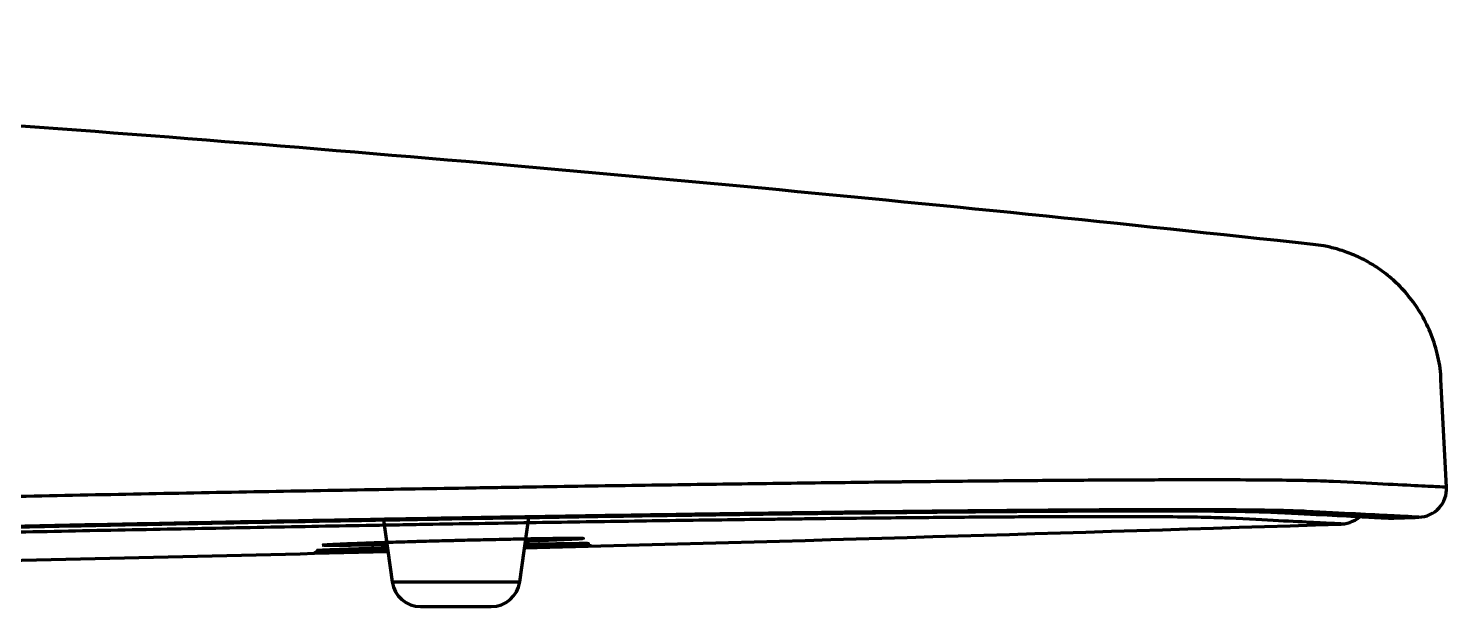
# Model space of a CAD drawing. Extents: x 1919 to 2339, y -1533 to -939.
# Drawn here: x 2118.3 to 2128.18, y -1192.62 to -1188.59 of the extents above; entities that cross this region are included whole.
import ezdxf

# ---------------------------------------------------------------- set-up
doc = ezdxf.new("R2010")
doc.units = 0
doc.header["$LTSCALE"] = 7
doc.header["$MEASUREMENT"] = 0
doc.linetypes.add('CENTER', pattern=[2, 1.25, -0.25, 0.25, -0.25])
doc.layers.add('1', color=1, linetype='CENTER')

msp = doc.modelspace()

# ---------------------------------------------------------------- linework, layer by layer
at = {"layer": '1', "color": 7, "linetype": 'Continuous', "lineweight": 70}
for p, q in [((2128.18, -1191.7845), (2128.1408, -1191.0361)), ((2120.7755, -1192.0141), (2120.8358, -1192.4454)), ((2121.7241, -1192.4454), (2121.7868, -1191.997)), ((2120.8358, -1192.4454), (2121.7241, -1192.4454)), ((2121.0339, -1192.6177), (2121.526, -1192.6177))]:
    msp.add_line(p, q, dxfattribs=at)
for centre, radius, start, end in [((2127.9803, -1191.795), 0.2, 271.8967, 2.97778), ((2127.4405, -1191.8423), 0.2, 267.06201, 311.83371), ((2098.1805, -291.6065), 900.8816, 271.8834219, 271.8960228), ((2098.1805, -291.6362), 900.8816, 271.4996156, 271.8615598), ((2098.1805, -291.6362), 900.8816, 271.2315454, 271.4391138), ((2121.0339, -1192.4177), 0.2, 187.96961, 270), ((2121.526, -1192.4177), 0.2, 270, 352.03039)]:
    msp.add_arc(centre, radius, start, end, dxfattribs=at)
for points, knots in [([(2127.2506, -1190.0956), (2125.9301, -1189.9508), (2123.2334, -1189.6763), (2119.1553, -1189.3277), (2115.0188, -1189.0403), (2110.8787, -1188.8193), (2106.7809, -1188.6658), (2104.0632, -1188.6079), (2102.7266, -1188.5898)], [0, 0, 0, 0, 0.162131, 0.330841, 0.499532, 0.668206, 0.836864, 1, 1, 1, 1]), ([(2128.1396, -1191.0361), (2128.1397, -1191.0311), (2128.1412, -1190.9701), (2128.1178, -1190.8569), (2128.0704, -1190.7048), (2128.001, -1190.5694), (2127.9175, -1190.4517), (2127.8232, -1190.3522), (2127.7223, -1190.2707), (2127.6187, -1190.2067), (2127.5163, -1190.159), (2127.4188, -1190.1258), (2127.3309, -1190.1052), (2127.2757, -1190.0972), (2127.2507, -1190.0945)], [0, 0, 0, 0, 0.010579, 0.129917, 0.242754, 0.350016, 0.452131, 0.549212, 0.641134, 0.72755, 0.807878, 0.88126, 0.946513, 1, 1, 1, 1]), ([(2118.0178, -1191.8528), (2118.3066, -1191.8468), (2118.5926, -1191.8411), (2119.1588, -1191.83), (2119.439, -1191.8247), (2119.9939, -1191.8143), (2120.2686, -1191.8093), (2120.8122, -1191.7997), (2121.0812, -1191.7951), (2121.3805, -1191.7901), (2121.4303, -1191.7893), (2121.48, -1191.7884), (2121.5131, -1191.7879), (2121.5297, -1191.7876), (2121.6123, -1191.7863), (2121.6779, -1191.7852), (2121.8736, -1191.782), (2122.0023, -1191.78), (2122.3833, -1191.774), (2122.6305, -1191.7703), (2123.1114, -1191.7634), (2123.3452, -1191.7602), (2123.7992, -1191.7542), (2124.0195, -1191.7515), (2124.2594, -1191.7487), (2124.286, -1191.7484), (2124.3257, -1191.7479), (2124.3389, -1191.7478), (2124.3652, -1191.7475), (2124.4307, -1191.7468), (2124.4953, -1191.7461), (2124.6484, -1191.7444), (2124.748, -1191.7434), (2125.0394, -1191.7405), (2125.2238, -1191.7389), (2125.5732, -1191.7362), (2125.7383, -1191.7352), (2126.0488, -1191.7336), (2126.1943, -1191.7331), (2126.3466, -1191.7329), (2126.3634, -1191.7328), (2126.3966, -1191.7328), (2126.4458, -1191.7328), (2126.4933, -1191.7328), (2126.586, -1191.7328), (2126.6449, -1191.733), (2126.8127, -1191.7335), (2127.0129, -1191.7348), (2127.1669, -1191.7373), (2127.2974, -1191.7403), (2127.351, -1191.7421), (2127.3925, -1191.7442)], [0, 0, 0, 0, 0.0625, 0.0625, 0.125, 0.125, 0.1875, 0.1875, 0.25, 0.25, 0.257812, 0.261719, 0.261719, 0.265625, 0.265625, 0.28125, 0.28125, 0.3125, 0.3125, 0.375, 0.375, 0.4375, 0.4375, 0.5, 0.5, 0.507812, 0.507812, 0.511719, 0.511719, 0.515625, 0.53125, 0.53125, 0.5625, 0.5625, 0.625, 0.625, 0.6875, 0.6875, 0.75, 0.75, 0.757812, 0.757812, 0.765625, 0.78125, 0.78125, 0.8125, 0.8125, 0.875, 0.9375, 0.9375, 1, 1, 1, 1]), ([(2127.3925, -1191.7442), (2127.5238, -1191.7509), (2127.7533, -1191.7626), (2127.9992, -1191.7752), (2128.147, -1191.7828), (2128.18, -1191.7845), (2128.18, -1191.7845)], [0, 0, 0, 0, 0.250092, 0.500183, 0.750275, 1, 1, 1, 1]), ([(2126.6669, -1192.0022), (2126.6285, -1192.0002), (2126.5789, -1191.9985), (2126.4581, -1191.9957), (2126.387, -1191.9945), (2126.2233, -1191.9927), (2126.1309, -1191.9921), (2125.9245, -1191.9914), (2125.8106, -1191.9913), (2125.67, -1191.9915), (2125.6463, -1191.9916), (2125.6222, -1191.9916), (2125.6061, -1191.9917), (2125.598, -1191.9917), (2125.5572, -1191.9918), (2125.5241, -1191.9919), (2125.4228, -1191.9922), (2125.353, -1191.9925), (2125.137, -1191.9936), (2124.9841, -1191.9946), (2124.6605, -1191.9972), (2124.4899, -1191.9987), (2124.131, -1192.0023), (2123.9427, -1192.0043), (2123.7206, -1192.007), (2123.6958, -1192.0073), (2123.6583, -1192.0077), (2123.6458, -1192.0079), (2123.6207, -1192.0082), (2123.5579, -1192.0089), (2123.4945, -1192.0097), (2123.3411, -1192.0117), (2123.2373, -1192.013), (2122.9214, -1192.0172), (2122.7047, -1192.0203), (2122.2594, -1192.0268), (2122.0307, -1192.0303), (2121.5614, -1192.0378), (2121.3207, -1192.0418), (2121.0429, -1192.0465), (2121.0119, -1192.047), (2120.9499, -1192.0481), (2120.8568, -1192.0497), (2120.7633, -1192.0513), (2120.5757, -1192.0546), (2120.4501, -1192.0569), (2120.0713, -1192.0637), (2119.5612, -1192.0732), (2119.0412, -1192.0833), (2118.5162, -1192.0938), (2118.2512, -1192.0992), (2117.9837, -1192.1048)], [0, 0, 0, 0, 0.0625, 0.0625, 0.125, 0.125, 0.1875, 0.1875, 0.25, 0.25, 0.257813, 0.261719, 0.261719, 0.265625, 0.265625, 0.28125, 0.28125, 0.3125, 0.3125, 0.375, 0.375, 0.4375, 0.4375, 0.5, 0.5, 0.507813, 0.507813, 0.511719, 0.511719, 0.515625, 0.53125, 0.53125, 0.5625, 0.5625, 0.625, 0.625, 0.6875, 0.6875, 0.75, 0.75, 0.757813, 0.757813, 0.765625, 0.78125, 0.78125, 0.8125, 0.8125, 0.875, 0.9375, 0.9375, 1, 1, 1, 1]), ([(2117.9994, -1192.0676), (2118.277, -1192.0618), (2118.5518, -1192.0562), (2119.0963, -1192.0453), (2119.6356, -1192.0348), (2120.1646, -1192.025), (2120.5575, -1192.0179), (2120.6878, -1192.0156), (2120.8823, -1192.0122), (2120.9793, -1192.0105), (2121.0759, -1192.0088), (2121.1402, -1192.0077), (2121.1724, -1192.0071), (2121.4605, -1192.0022), (2121.7101, -1191.9981), (2122.1969, -1191.9904), (2122.434, -1191.9867), (2122.8959, -1191.9799), (2123.1206, -1191.9768), (2123.4483, -1191.9724), (2123.5559, -1191.971), (2123.715, -1191.969), (2123.7808, -1191.9682), (2123.846, -1191.9674), (2123.872, -1191.9671), (2123.885, -1191.9669), (2123.9238, -1191.9665), (2123.9495, -1191.9661), (2124.1799, -1191.9634), (2124.3752, -1191.9613), (2124.7475, -1191.9576), (2124.9244, -1191.956), (2125.2599, -1191.9534), (2125.4186, -1191.9523), (2125.6426, -1191.9512), (2125.715, -1191.9509), (2125.82, -1191.9505), (2125.8544, -1191.9504), (2125.8967, -1191.9503), (2125.9051, -1191.9503), (2125.9219, -1191.9502), (2125.9468, -1191.9502), (2125.9714, -1191.9501), (2126.1172, -1191.9499), (2126.2354, -1191.95), (2126.4494, -1191.9507), (2126.5453, -1191.9514), (2126.715, -1191.9532), (2126.7888, -1191.9544), (2126.9141, -1191.9574), (2126.9655, -1191.9591), (2127.0054, -1191.9612)], [0, 0, 0, 0, 0.0625, 0.0625, 0.125, 0.1875, 0.1875, 0.21875, 0.21875, 0.234375, 0.242188, 0.242188, 0.25, 0.25, 0.3125, 0.3125, 0.375, 0.375, 0.4375, 0.4375, 0.46875, 0.46875, 0.484375, 0.488281, 0.488281, 0.492188, 0.492188, 0.5, 0.5, 0.5625, 0.5625, 0.625, 0.625, 0.6875, 0.6875, 0.71875, 0.71875, 0.734375, 0.734375, 0.738281, 0.738281, 0.742187, 0.75, 0.75, 0.8125, 0.8125, 0.875, 0.875, 0.9375, 0.9375, 1, 1, 1, 1]), ([(2127.2013, -1191.9545), (2127.1606, -1191.9524), (2127.1081, -1191.9506), (2126.9801, -1191.9476), (2126.8292, -1191.9452), (2126.6329, -1191.9439), (2126.4684, -1191.9433), (2126.4107, -1191.9432), (2126.3198, -1191.9431), (2126.2732, -1191.9431), (2126.225, -1191.9432), (2126.1925, -1191.9432), (2126.176, -1191.9432), (2126.0267, -1191.9434), (2125.8841, -1191.9439), (2125.5797, -1191.9455), (2125.4179, -1191.9466), (2125.0754, -1191.9493), (2124.8946, -1191.9509), (2124.609, -1191.9537), (2124.5114, -1191.9548), (2124.3613, -1191.9564), (2124.298, -1191.9571), (2124.2337, -1191.9578), (2124.2079, -1191.9581), (2124.195, -1191.9583), (2124.1561, -1191.9587), (2124.1301, -1191.959), (2123.8949, -1191.9618), (2123.679, -1191.9646), (2123.2339, -1191.9705), (2123.0047, -1191.9737), (2122.5333, -1191.9807), (2122.291, -1191.9844), (2121.9175, -1191.9903), (2121.7914, -1191.9924), (2121.5996, -1191.9955), (2121.5353, -1191.9966), (2121.4543, -1191.998), (2121.4381, -1191.9982), (2121.4056, -1191.9988), (2121.3569, -1191.9996), (2121.308, -1192.0004), (2121.0146, -1192.0054), (2120.751, -1192.0101), (2120.2181, -1192.0197), (2119.9489, -1192.0247), (2119.405, -1192.0351), (2119.1302, -1192.0404), (2118.5752, -1192.0515), (2118.2949, -1192.0572), (2118.0118, -1192.0631)], [0, 0, 0, 0, 0.0625, 0.0625, 0.125, 0.1875, 0.1875, 0.21875, 0.21875, 0.234375, 0.242187, 0.242187, 0.25, 0.25, 0.3125, 0.3125, 0.375, 0.375, 0.4375, 0.4375, 0.46875, 0.46875, 0.484375, 0.488281, 0.488281, 0.492187, 0.492187, 0.5, 0.5, 0.5625, 0.5625, 0.625, 0.625, 0.6875, 0.6875, 0.71875, 0.71875, 0.734375, 0.734375, 0.738281, 0.738281, 0.742187, 0.75, 0.75, 0.8125, 0.8125, 0.875, 0.875, 0.9375, 0.9375, 1, 1, 1, 1]), ([(2127.447, -1192.0422), (2127.447, -1192.0422), (2127.447, -1192.0422), (2127.4147, -1192.0405), (2127.269, -1192.0331), (2127.1068, -1192.0247), (2126.9116, -1192.0147), (2126.7976, -1192.0089), (2126.6669, -1192.0022)], [0, 0, 0, 0, 0.000156, 0.250117, 0.500078, 0.750039, 0.750039, 1, 1, 1, 1]), ([(2127.0054, -1191.9612), (2127.1359, -1191.9679), (2127.3643, -1191.9796), (2127.609, -1191.9921), (2127.756, -1191.9997), (2127.7889, -1192.0014), (2127.7889, -1192.0014)], [0, 0, 0, 0, 0.250049, 0.500097, 0.750146, 1, 1, 1, 1]), ([(2127.9869, -1191.9948), (2127.9869, -1191.9948), (2127.954, -1191.9932), (2127.8066, -1191.9856), (2127.5612, -1191.973), (2127.3322, -1191.9612), (2127.2013, -1191.9545)], [0, 0, 0, 0, 0.249813, 0.499875, 0.749938, 1, 1, 1, 1]), ([(2120.3131, -1192.226), (2120.3129, -1192.226), (2120.3129, -1192.2259), (2120.3129, -1192.2258), (2120.3129, -1192.2258), (2120.3133, -1192.2256), (2120.3136, -1192.2256), (2120.3148, -1192.2254), (2120.3159, -1192.2253), (2120.3205, -1192.2248), (2120.3295, -1192.2242), (2120.3445, -1192.2234), (2120.3579, -1192.2228), (2120.3628, -1192.2226), (2120.3706, -1192.2222), (2120.3733, -1192.2221), (2120.3789, -1192.2219), (2120.3818, -1192.2217), (2120.3967, -1192.2211), (2120.41, -1192.2206), (2120.439, -1192.2195), (2120.4548, -1192.2189), (2120.4891, -1192.2177), (2120.5075, -1192.217), (2120.5321, -1192.2162), (2120.5371, -1192.216), (2120.5473, -1192.2157), (2120.5628, -1192.2152), (2120.5788, -1192.2147), (2120.6116, -1192.2136), (2120.6573, -1192.2122), (2120.7067, -1192.2107), (2120.7453, -1192.2095), (2120.7584, -1192.2091), (2120.7784, -1192.2085), (2120.7852, -1192.2083), (2120.795, -1192.208), (2120.798, -1192.2079), (2120.8011, -1192.2078)], [0, 0, 0, 0, 0.019941, 0.019941, 0.042498, 0.042498, 0.065055, 0.065055, 0.110169, 0.110169, 0.200397, 0.290625, 0.290625, 0.33574, 0.33574, 0.358297, 0.358297, 0.380854, 0.380854, 0.471082, 0.471082, 0.56131, 0.56131, 0.651539, 0.651539, 0.674096, 0.674096, 0.696653, 0.741767, 0.741767, 0.831995, 0.922223, 0.922223, 0.967337, 0.967337, 0.989894, 0.989894, 1, 1, 1, 1]), ([(2120.3495, -1192.1892), (2120.3497, -1192.1892), (2120.3508, -1192.1888), (2120.354, -1192.1883), (2120.3602, -1192.1876), (2120.3626, -1192.1874), (2120.3683, -1192.187), (2120.3715, -1192.1867), (2120.3821, -1192.186), (2120.3905, -1192.1854), (2120.4101, -1192.1843), (2120.4213, -1192.1837), (2120.4462, -1192.1825), (2120.4601, -1192.1818), (2120.4791, -1192.181), (2120.483, -1192.1808), (2120.4909, -1192.1805), (2120.503, -1192.1799), (2120.5158, -1192.1794), (2120.5421, -1192.1783), (2120.5794, -1192.1769), (2120.621, -1192.1753), (2120.6539, -1192.1742), (2120.6651, -1192.1738), (2120.6824, -1192.1732), (2120.6882, -1192.173), (2120.7, -1192.1725), (2120.7059, -1192.1723), (2120.7358, -1192.1713), (2120.785, -1192.1697), (2120.837, -1192.1681), (2120.8904, -1192.1664), (2120.9179, -1192.1656), (2120.9531, -1192.1645), (2120.9602, -1192.1643), (2120.9744, -1192.1639), (2120.9957, -1192.1633), (2121.0172, -1192.1626), (2121.0603, -1192.1614), (2121.1184, -1192.1598), (2121.1774, -1192.1582), (2121.2221, -1192.157), (2121.237, -1192.1567), (2121.2595, -1192.1561), (2121.267, -1192.1559), (2121.282, -1192.1555), (2121.2895, -1192.1553), (2121.3267, -1192.1544), (2121.3859, -1192.1529), (2121.4441, -1192.1515), (2121.4874, -1192.1506), (2121.5018, -1192.1502), (2121.5233, -1192.1497), (2121.5304, -1192.1496), (2121.5447, -1192.1493), (2121.5518, -1192.1491), (2121.5873, -1192.1483), (2121.6149, -1192.1478), (2121.6688, -1192.1467), (2121.7213, -1192.1456), (2121.771, -1192.1447), (2121.8012, -1192.1442), (2121.8072, -1192.1441), (2121.8191, -1192.1439), (2121.825, -1192.1438), (2121.8425, -1192.1435), (2121.8539, -1192.1433), (2121.8873, -1192.1428), (2121.9295, -1192.1421), (2121.9675, -1192.1417), (2122.0033, -1192.1413), (2122.0201, -1192.1411), (2122.0357, -1192.141)], [0, 0, 0, 0, 0.006914, 0.04511, 0.04511, 0.064208, 0.064208, 0.083305, 0.083305, 0.121501, 0.121501, 0.159697, 0.159697, 0.197892, 0.197892, 0.207441, 0.207441, 0.21699, 0.236088, 0.236088, 0.274283, 0.312479, 0.312479, 0.331577, 0.331577, 0.341126, 0.341126, 0.350675, 0.350675, 0.38887, 0.427066, 0.427066, 0.465261, 0.465261, 0.47481, 0.47481, 0.484359, 0.503457, 0.503457, 0.541653, 0.579848, 0.579848, 0.598946, 0.598946, 0.608495, 0.608495, 0.618044, 0.618044, 0.65624, 0.694435, 0.694435, 0.713533, 0.713533, 0.723082, 0.723082, 0.732631, 0.732631, 0.770826, 0.770826, 0.809022, 0.847218, 0.847218, 0.856766, 0.856766, 0.866315, 0.866315, 0.885413, 0.885413, 0.923609, 0.961804, 0.961804, 1, 1, 1, 1]), ([(2120.7973, -1192.1867), (2120.7912, -1192.1868), (2120.7852, -1192.1869), (2120.7729, -1192.1872), (2120.7666, -1192.1873), (2120.7478, -1192.1876), (2120.7355, -1192.1879), (2120.6993, -1192.1885), (2120.653, -1192.1893), (2120.6105, -1192.1899), (2120.5852, -1192.1902), (2120.5802, -1192.1903), (2120.5703, -1192.1904), (2120.5654, -1192.1905), (2120.551, -1192.1907), (2120.5417, -1192.1908), (2120.5147, -1192.1911), (2120.4979, -1192.1912), (2120.4746, -1192.1914), (2120.4634, -1192.1915), (2120.4529, -1192.1915), (2120.446, -1192.1915), (2120.4427, -1192.1916), (2120.4264, -1192.1916), (2120.4148, -1192.1916), (2120.3944, -1192.1915), (2120.3768, -1192.1913), (2120.3647, -1192.191), (2120.359, -1192.1907), (2120.3579, -1192.1907), (2120.356, -1192.1906), (2120.3551, -1192.1905), (2120.3527, -1192.1903), (2120.3515, -1192.1902), (2120.3506, -1192.19), (2120.3505, -1192.19), (2120.3505, -1192.19)], [0, 0, 0, 0, 0.02333, 0.02333, 0.048255, 0.048255, 0.098106, 0.098106, 0.197807, 0.297508, 0.297508, 0.322433, 0.322433, 0.347359, 0.347359, 0.397209, 0.397209, 0.49691, 0.49691, 0.546761, 0.571686, 0.571686, 0.596611, 0.596611, 0.696312, 0.696312, 0.796013, 0.895715, 0.895715, 0.92064, 0.92064, 0.945565, 0.945565, 0.995416, 0.995416, 1, 1, 1, 1]), ([(2122.2209, -1192.1947), (2122.2207, -1192.1948), (2122.22, -1192.1948), (2122.2182, -1192.1949), (2122.2176, -1192.1949), (2122.2161, -1192.195), (2122.2153, -1192.1951), (2122.2125, -1192.1952), (2122.2102, -1192.1953), (2122.2024, -1192.1956), (2122.1889, -1192.1961), (2122.1695, -1192.1967), (2122.1528, -1192.1972), (2122.1468, -1192.1974), (2122.1373, -1192.1977), (2122.134, -1192.1978), (2122.1273, -1192.198), (2122.1239, -1192.1981), (2122.1062, -1192.1986), (2122.0754, -1192.1995), (2122.0396, -1192.2006), (2122.0012, -1192.2017), (2121.9808, -1192.2022), (2121.9536, -1192.203), (2121.948, -1192.2032), (2121.9369, -1192.2035), (2121.9199, -1192.2039), (2121.9025, -1192.2044), (2121.8669, -1192.2054), (2121.8253, -1192.2065), (2121.7812, -1192.2077), (2121.7629, -1192.2082)], [0, 0, 0, 0, 0.054098, 0.054098, 0.078512, 0.078512, 0.102926, 0.102926, 0.151755, 0.151755, 0.249411, 0.347068, 0.347068, 0.395896, 0.395896, 0.42031, 0.42031, 0.444725, 0.444725, 0.542381, 0.640038, 0.640038, 0.737694, 0.737694, 0.762108, 0.762108, 0.786523, 0.835351, 0.835351, 0.933008, 1, 1, 1, 1]), ([(2121.7637, -1192.2046), (2121.7654, -1192.2045), (2121.7671, -1192.2045), (2121.782, -1192.2041), (2121.7952, -1192.2038), (2121.8211, -1192.2032), (2121.8339, -1192.2029), (2121.8717, -1192.202), (2121.8957, -1192.2014), (2121.9414, -1192.2003), (2121.9849, -1192.1993), (2122.0239, -1192.1984), (2122.0468, -1192.1979), (2122.0514, -1192.1978), (2122.0602, -1192.1976), (2122.0646, -1192.1975), (2122.0775, -1192.1972), (2122.0857, -1192.1971), (2122.1092, -1192.1965), (2122.1377, -1192.1959), (2122.1606, -1192.1955), (2122.1807, -1192.1951), (2122.1893, -1192.1949), (2122.1964, -1192.1948)], [0, 0, 0, 0, 0.00769, 0.00769, 0.06971, 0.06971, 0.131729, 0.131729, 0.255768, 0.255768, 0.379806, 0.503845, 0.503845, 0.534855, 0.534855, 0.565864, 0.565864, 0.627884, 0.627884, 0.751923, 0.875961, 0.875961, 1, 1, 1, 1]), ([(2122.1706, -1192.1799), (2122.1703, -1192.1799), (2122.17, -1192.1799), (2122.1676, -1192.18), (2122.1655, -1192.1802), (2122.1542, -1192.1807), (2122.1438, -1192.1812), (2122.1203, -1192.1821), (2122.1072, -1192.1827), (2122.0782, -1192.1838), (2122.0623, -1192.1843), (2122.0407, -1192.1851), (2122.0363, -1192.1853), (2122.0273, -1192.1856), (2122.0137, -1192.1861), (2121.9994, -1192.1865), (2121.97, -1192.1875), (2121.9287, -1192.1889), (2121.8831, -1192.1903), (2121.8472, -1192.1915), (2121.835, -1192.1918), (2121.8162, -1192.1924), (2121.8099, -1192.1926), (2121.7972, -1192.193), (2121.7908, -1192.1932), (2121.7775, -1192.1936), (2121.7707, -1192.1938), (2121.7638, -1192.194)], [0, 0, 0, 0, 0.004768, 0.004768, 0.03788, 0.03788, 0.170331, 0.170331, 0.302781, 0.302781, 0.435232, 0.435232, 0.468344, 0.468344, 0.501457, 0.567682, 0.567682, 0.700132, 0.832583, 0.832583, 0.898808, 0.898808, 0.93192, 0.93192, 0.965033, 0.965033, 1, 1, 1, 1]), ([(2121.7659, -1192.1833), (2121.7716, -1192.1832), (2121.7773, -1192.1831), (2121.8086, -1192.1824), (2121.8581, -1192.1814), (2121.9039, -1192.1805), (2121.9314, -1192.18), (2121.9369, -1192.1799), (2121.9476, -1192.1797), (2121.9529, -1192.1796), (2121.9687, -1192.1793), (2121.9788, -1192.1791), (2122.0083, -1192.1786), (2122.0451, -1192.178), (2122.0768, -1192.1775), (2122.1059, -1192.1771), (2122.1193, -1192.177), (2122.1313, -1192.1768)], [0, 0, 0, 0, 0.03537, 0.03537, 0.196141, 0.356913, 0.356913, 0.397106, 0.397106, 0.437299, 0.437299, 0.517685, 0.517685, 0.678457, 0.839228, 0.839228, 1, 1, 1, 1]), ([(2122.1636, -1192.1441), (2122.1634, -1192.1441), (2122.1633, -1192.1441), (2122.1623, -1192.1443), (2122.1613, -1192.1444), (2122.1561, -1192.1449), (2122.1505, -1192.1454), (2122.1366, -1192.1464), (2122.1282, -1192.1469), (2122.1087, -1192.148), (2122.0975, -1192.1486), (2122.0818, -1192.1494), (2122.0785, -1192.1496), (2122.0719, -1192.1499), (2122.0617, -1192.1504), (2122.0508, -1192.1509), (2122.0282, -1192.1519), (2121.9957, -1192.1533), (2121.9584, -1192.1547), (2121.9287, -1192.1559), (2121.9184, -1192.1562), (2121.9027, -1192.1568), (2121.8973, -1192.157), (2121.8866, -1192.1574), (2121.8811, -1192.1576), (2121.8537, -1192.1586), (2121.8194, -1192.1598), (2121.7832, -1192.161), (2121.7709, -1192.1614)], [0, 0, 0, 0, 0.005116, 0.005116, 0.033534, 0.033534, 0.147209, 0.147209, 0.260885, 0.260885, 0.37456, 0.37456, 0.402978, 0.402978, 0.431397, 0.488235, 0.488235, 0.60191, 0.715585, 0.715585, 0.772423, 0.772423, 0.800841, 0.800841, 0.82926, 0.82926, 0.942935, 1, 1, 1, 1]), ([(2122.0357, -1192.141), (2122.0514, -1192.1409), (2122.0657, -1192.1408), (2122.0915, -1192.1408), (2122.1147, -1192.1408), (2122.1325, -1192.1409), (2122.1438, -1192.1411), (2122.1472, -1192.1412), (2122.1533, -1192.1414), (2122.1559, -1192.1415), (2122.1628, -1192.1418), (2122.1691, -1192.1423), (2122.1696, -1192.1429), (2122.1683, -1192.1433), (2122.1681, -1192.1433), (2122.168, -1192.1434)], [0, 0, 0, 0, 0.164311, 0.164311, 0.328622, 0.492933, 0.492933, 0.575089, 0.575089, 0.657244, 0.657244, 0.821555, 0.985866, 0.985866, 1, 1, 1, 1]), ([(2122.0442, -1192.141), (2122.0523, -1192.1409), (2122.0861, -1192.1407), (2122.124, -1192.1409), (2122.1434, -1192.1412), (2122.1484, -1192.1414)], [0, 0, 0, 0, 0.149767, 0.658839, 1, 1, 1, 1]), ([(2122.1313, -1192.1768), (2122.1432, -1192.1767), (2122.1537, -1192.1767), (2122.1717, -1192.1766), (2122.1868, -1192.1766), (2122.196, -1192.1768), (2122.1998, -1192.1769), (2122.2005, -1192.177), (2122.2017, -1192.177), (2122.2021, -1192.1771), (2122.2033, -1192.1772), (2122.2037, -1192.1773), (2122.2037, -1192.1775), (2122.2036, -1192.1775), (2122.2033, -1192.1776)], [0, 0, 0, 0, 0.232288, 0.232288, 0.464575, 0.696863, 0.696863, 0.754935, 0.754935, 0.813007, 0.813007, 0.929151, 0.929151, 1, 1, 1, 1]), ([(2122.1357, -1192.1768), (2122.1423, -1192.1768), (2122.1651, -1192.1766), (2122.1849, -1192.1766), (2122.1924, -1192.1769), (2122.1924, -1192.1769)], [0, 0, 0, 0, 0.194713, 0.731499, 1, 1, 1, 1]), ([(2122.1921, -1192.1949), (2122.199, -1192.1948), (2122.2092, -1192.1946), (2122.2149, -1192.1946), (2122.2154, -1192.1946), (2122.2154, -1192.1946)], [0, 0, 0, 0, 0.492395, 0.949624, 1, 1, 1, 1]), ([(2122.1964, -1192.1948), (2122.2036, -1192.1947), (2122.2091, -1192.1946), (2122.2171, -1192.1946), (2122.2207, -1192.1946), (2122.2211, -1192.1947), (2122.2209, -1192.1947)], [0, 0, 0, 0, 0.408832, 0.408832, 0.817663, 1, 1, 1, 1]), ([(2120.8024, -1192.2329), (2120.7977, -1192.233), (2120.793, -1192.2331), (2120.7814, -1192.2334), (2120.7745, -1192.2336), (2120.7609, -1192.2339), (2120.7541, -1192.2341), (2120.7204, -1192.2349), (2120.6945, -1192.2355), (2120.6448, -1192.2367), (2120.597, -1192.2378), (2120.5533, -1192.2389), (2120.5273, -1192.2395), (2120.5221, -1192.2396), (2120.512, -1192.2398), (2120.507, -1192.2399), (2120.4922, -1192.2403), (2120.4827, -1192.2405), (2120.4552, -1192.2411), (2120.4212, -1192.2419), (2120.3926, -1192.2425), (2120.3763, -1192.2428), (2120.3732, -1192.2429), (2120.367, -1192.243), (2120.364, -1192.2431), (2120.3553, -1192.2432), (2120.3499, -1192.2433), (2120.3348, -1192.2436), (2120.3262, -1192.2438), (2120.3156, -1192.2439), (2120.3124, -1192.244), (2120.3082, -1192.244), (2120.3069, -1192.2441), (2120.3045, -1192.2441), (2120.3034, -1192.2441), (2120.2984, -1192.2441), (2120.296, -1192.2441), (2120.2942, -1192.244), (2120.2954, -1192.2439), (2120.3028, -1192.2435), (2120.3094, -1192.2433), (2120.3108, -1192.2432), (2120.3139, -1192.2431), (2120.3155, -1192.2431), (2120.3206, -1192.2429), (2120.3244, -1192.2427), (2120.3368, -1192.2423), (2120.3563, -1192.2417), (2120.3814, -1192.2409), (2120.4025, -1192.2403), (2120.4099, -1192.2401), (2120.4215, -1192.2397), (2120.4254, -1192.2396), (2120.4336, -1192.2394), (2120.4377, -1192.2393), (2120.4588, -1192.2386), (2120.4949, -1192.2376), (2120.556, -1192.2359), (2120.6014, -1192.2346), (2120.6313, -1192.2338), (2120.6374, -1192.2336), (2120.6496, -1192.2333), (2120.6681, -1192.2328), (2120.6871, -1192.2323), (2120.7256, -1192.2312), (2120.7585, -1192.2303), (2120.7925, -1192.2294), (2120.7992, -1192.2292)], [0, 0, 0, 0, 0.007713, 0.007713, 0.019122, 0.019122, 0.030531, 0.030531, 0.076168, 0.076168, 0.121805, 0.167443, 0.167443, 0.178852, 0.178852, 0.190261, 0.190261, 0.21308, 0.21308, 0.258717, 0.304354, 0.304354, 0.315763, 0.315763, 0.327172, 0.327172, 0.349991, 0.349991, 0.395628, 0.395628, 0.418447, 0.418447, 0.429856, 0.429856, 0.441265, 0.441265, 0.486902, 0.486902, 0.532539, 0.578176, 0.578176, 0.589586, 0.589586, 0.600995, 0.600995, 0.623814, 0.623814, 0.669451, 0.715088, 0.715088, 0.737906, 0.737906, 0.749316, 0.749316, 0.760725, 0.760725, 0.806362, 0.851999, 0.897636, 0.897636, 0.909045, 0.909045, 0.920455, 0.943273, 0.943273, 0.98891, 1, 1, 1, 1]), ([(2120.7979, -1192.2189), (2120.7763, -1192.2194), (2120.7289, -1192.2204), (2120.6841, -1192.2213), (2120.654, -1192.222), (2120.6481, -1192.2221), (2120.6363, -1192.2223), (2120.6304, -1192.2224), (2120.613, -1192.2228), (2120.6018, -1192.223), (2120.5689, -1192.2236), (2120.5273, -1192.2244), (2120.4904, -1192.225), (2120.4687, -1192.2253), (2120.4645, -1192.2254), (2120.4561, -1192.2255), (2120.452, -1192.2256), (2120.44, -1192.2258), (2120.4323, -1192.2259), (2120.4103, -1192.2262), (2120.397, -1192.2263), (2120.3791, -1192.2265), (2120.3707, -1192.2265), (2120.3631, -1192.2266), (2120.3582, -1192.2266), (2120.3559, -1192.2266), (2120.3517, -1192.2267), (2120.3499, -1192.2267), (2120.3482, -1192.2267)], [0, 0, 0, 0, 0.10025, 0.225094, 0.225094, 0.256305, 0.256305, 0.287515, 0.287515, 0.349937, 0.349937, 0.474781, 0.599625, 0.599625, 0.630836, 0.630836, 0.662047, 0.662047, 0.724469, 0.724469, 0.849313, 0.849313, 0.911735, 0.942946, 0.942946, 0.974157, 0.974157, 1, 1, 1, 1])]:
    msp.add_open_spline(points, degree=3, knots=knots, dxfattribs=at)

doc.saveas('drawing.dxf')
